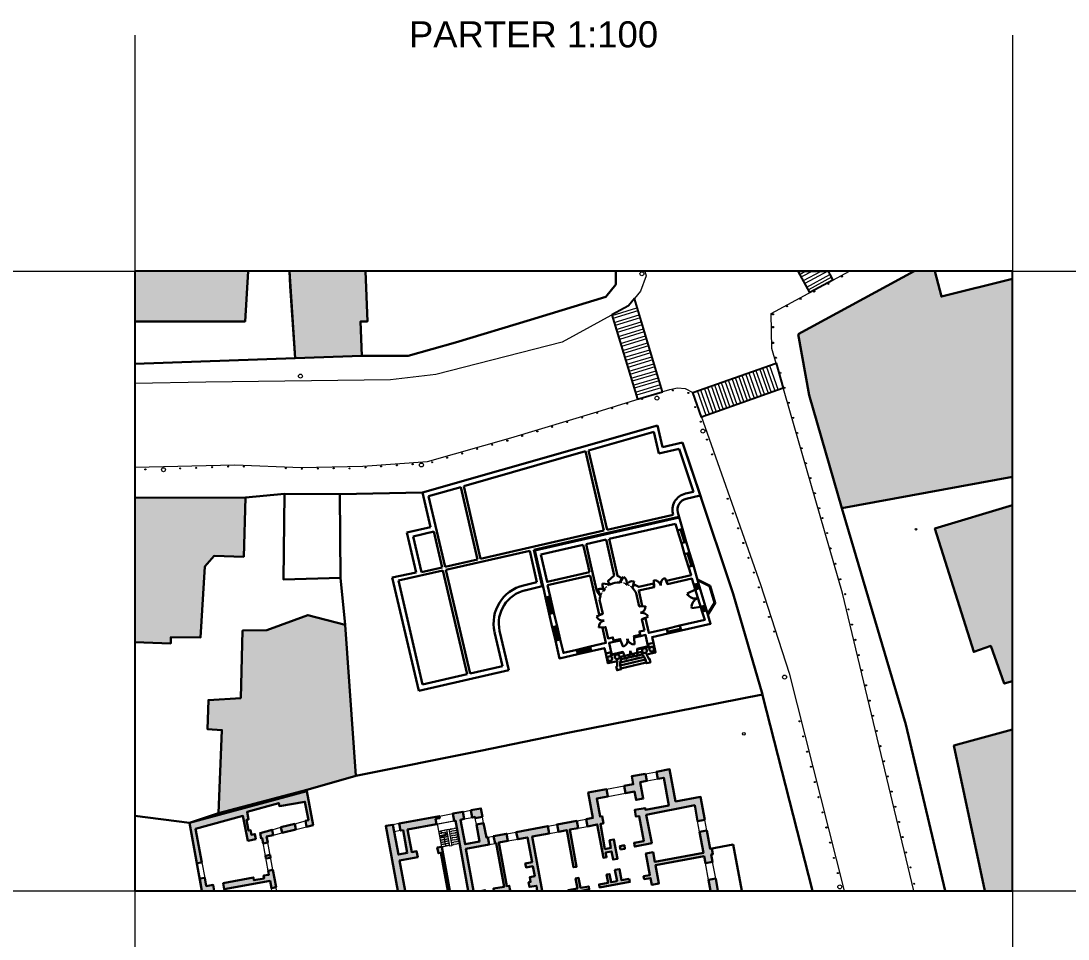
# Model space of a CAD drawing. Header units: metres. Extents: x 18 to 1339, y 13 to 503.
# Drawn here: x 895.6 to 995.9, y 350.1 to 438.1 of the extents above; entities that cross this region are included whole.
import ezdxf

# ---------------------------------------------------------------- set-up
doc = ezdxf.new("R2010")
doc.units = ezdxf.units.M
doc.header["$MEASUREMENT"] = 0
doc.linetypes.add('DASHED2', pattern=[0.375, 0.25, -0.125])
for name, color, linetype, lineweight in [('1_parcele', 5, 'Continuous', 30), ('cladiri', 1, 'Continuous', 30), ('hatch constr', 246, 'Continuous', 30), ('l.verde', 120, 'Continuous', 9), ('linie pereti rectorat', 1, 'Continuous', 18), ('Stalpi', 5, 'Continuous', 15), ('strazi', 7, 'Continuous', 13), ('tamplarii sit', 252, 'Continuous', 13), ('Treceri de pietoni', 253, 'Continuous', 9)]:
    doc.layers.add(name, color=color, linetype=linetype, lineweight=lineweight)
for name, color, linetype in [('contur piatra cubica', 147, 'Continuous'), ('SECTION-LINES', 4, 'Continuous'), ('Stalpi protectie pietoni', 250, 'Continuous')]:
    doc.layers.add(name, color=color, linetype=linetype)
doc.layers.add('deff', color=5, linetype='Continuous', plot=False)
doc.styles.get("Standard").update_dxf_attribs({"font": 'arial.ttf'})

msp = doc.modelspace()

# ---------------------------------------------------------------- hatches: boundary and pattern name
at = {"layer": 'hatch constr', "lineweight": 9, "transparency": 33554585}
h = msp.add_hatch(color=256, dxfattribs=at)
h.dxf.hatch_style = 1
h.paths.add_polyline_path([(928.63, 414.1), (921.34, 414.1), (921.89, 405.74), (928.27, 405.98), (928.15, 409.26), (928.82, 409.28)])
h.paths.add_polyline_path([(917.38, 414.1), (906.52, 414.1), (906.52, 409.27), (917.1, 409.27)])
h = msp.add_hatch(color=256, dxfattribs=at)
h.dxf.hatch_style = 1
h.paths.add_polyline_path([(990.62, 413.37), (983.81, 411.65), (983.19, 414.1), (981.2, 414.1), (970.09, 408.06), (971.13, 402.2), (974.26, 391.36), (990.62, 394.37)])
h.paths.add_polyline_path([(990.62, 391.66), (983.19, 389.42), (986.9, 377.59), (988.53, 378.16), (989.82, 374.55), (990.62, 374.79)])
h.paths.add_polyline_path([(990.62, 370.17), (985, 368.63), (987.98, 354.7), (990.62, 354.7)])
h = msp.add_hatch(color=256, dxfattribs=at)
h.dxf.hatch_style = 1
h.paths.add_polyline_path([(917.12, 392.4), (906.52, 392.37), (906.52, 378.53), (909.97, 378.4), (909.99, 379.02), (912.81, 378.96), (913.24, 385.79), (914.13, 386.8), (916.97, 386.71)])
at = {"layer": 'hatch constr', "transparency": 33554587}
h = msp.add_hatch(color=256, dxfattribs=at)
h.dxf.hatch_style = 1
h.paths.add_polyline_path([(926.68, 380.18), (923.11, 381.13), (919.18, 379.67), (916.85, 379.64), (916.68, 373.17), (913.58, 372.97), (913.49, 370.19), (914.87, 370.1), (914.56, 362.15), (923.14, 364.42), (927.71, 365.71)])
h.paths.add_polyline_path([(1025.78, 380.18), (1022.21, 381.13), (1018.28, 379.67), (1015.95, 379.64), (1015.78, 373.17), (1012.68, 372.97), (1012.59, 370.19), (1013.97, 370.1), (1013.66, 362.15), (1022.24, 364.42), (1026.81, 365.71)])
at = {"layer": 'hatch constr', "linetype": 'Continuous', "lineweight": 0, "transparency": 33554585}
h = msp.add_hatch(color=256, dxfattribs=at)
h.dxf.hatch_style = 1
h.paths.add_polyline_path([(952.27, 376.95, 1), (951.81, 376.95, 1)])
h.paths.add_polyline_path([(952.97, 377.12, 1), (952.51, 377.12, 1)])
h.paths.add_polyline_path([(955.13, 377.71, 1), (955.59, 377.71, 1)])
h.paths.add_polyline_path([(956.28, 377.86, 1), (955.82, 377.86, 1)])
at = {"layer": 'hatch constr', "transparency": 33554587}
h = msp.add_hatch(color=256, dxfattribs=at)
h.dxf.hatch_style = 1
h.paths.add_polyline_path([(931.26, 361.03), (930.57, 360.91), (931.72, 354.7), (932.43, 354.7), (931.9, 357.59), (933.63, 357.91), (933.52, 358.49), (933.07, 358.41), (932.67, 360.58), (935.44, 361.09), (935.34, 361.58), (935.75, 361.66), (935.71, 361.85), (931.87, 361.15), (932, 360.46), (932.23, 360.5), (932.63, 358.33), (931.79, 358.17)])
h.paths.add_polyline_path([(937.96, 362.27), (936.99, 362.09), (937.11, 361.4), (937.24, 361.42), (938.48, 354.7), (938.99, 354.7), (938.25, 358.72), (940.47, 359.14), (940.35, 359.82), (940.21, 359.8), (939.95, 361.17), (939.27, 361.04), (939.56, 359.42), (938.17, 359.16), (937.73, 361.51), (938.09, 361.58)])
h.paths.add_polyline_path([(939.69, 362.59), (938.73, 362.41), (938.86, 361.72), (939.13, 361.77), (939.15, 361.66), (939.84, 361.79)])
h.paths.add_polyline_path([(935.93, 358.92), (935.51, 358.85), (935.61, 358.29), (935.86, 358.34), (936.53, 354.7), (936.71, 354.7)])
h.paths.add_polyline_path([(942.15, 360.16), (940.91, 359.93), (941.04, 359.24), (941.15, 359.26), (941.92, 355.09), (940.88, 354.9), (940.92, 354.7), (942.45, 354.7), (942.48, 354.71), (942.4, 355.18), (942.17, 355.14), (941.4, 359.31), (942.28, 359.47)])
h.paths.add_polyline_path([(946.23, 360.2), (946.1, 360.89), (943.08, 360.33), (943.21, 359.64), (944.15, 359.81), (944.59, 357.44), (943.93, 357.32), (944.01, 356.93), (944.66, 357.05), (944.84, 356.09), (944.37, 356), (944.45, 355.55), (944.25, 355.52), (944.34, 355.06), (945, 355.18), (945.09, 354.7), (945.56, 354.7), (944.6, 359.9)])
h.paths.add_polyline_path([(948.87, 361.4), (946.98, 361.05), (947.11, 360.36), (947.91, 360.51), (948.56, 356.95), (948.86, 357), (948.2, 360.56), (949, 360.71)])
h.paths.add_polyline_path([(951.3, 361.84), (951.11, 361.81), (950.79, 363.54), (951.84, 363.74), (951.72, 364.43), (949.97, 364.11), (950.42, 361.68), (949.78, 361.56), (949.91, 360.87), (950.84, 361.05), (951.43, 357.86), (951.72, 357.91), (951.63, 358.36), (952.21, 358.47), (952.35, 357.69), (952.78, 357.77), (952.43, 359.62), (952.01, 359.54), (952.15, 358.8), (951.57, 358.7), (951.13, 361.1), (951.43, 361.16)])
h.paths.add_polyline_path([(954.95, 365.11), (955.59, 365.23), (955.46, 365.92), (954.14, 365.67), (954.28, 364.9), (953.42, 364.74), (953.54, 364.05), (954.41, 364.21), (954.56, 363.41), (955.24, 363.53)])
h.paths.add_polyline_path([(957.77, 366.34), (956.52, 366.11), (956.65, 365.43), (957.2, 365.53), (957.69, 362.88), (955.44, 362.46), (955.41, 362.62), (954.43, 362.44), (954.54, 361.81), (954.84, 361.86), (955.29, 359.45), (954.36, 359.28), (954.43, 358.93), (956.06, 359.25), (955.53, 361.99), (960.17, 362.89), (960.45, 361.37), (961.14, 361.5), (960.73, 363.7), (958.33, 363.26)])
h.paths.add_polyline_path([(961.32, 360.49), (960.63, 360.36), (961.01, 358.32), (956.36, 357.46), (956.19, 358.39), (955.5, 358.27), (955.88, 356.2), (955.27, 356.09), (955.33, 355.81), (955.94, 355.92), (956.06, 355.27), (956.74, 355.4), (956.42, 357.16), (961.07, 358.01), (961.19, 357.34), (961.88, 357.46), (961.75, 358.17), (961.91, 358.2), (961.81, 358.75), (961.65, 358.72)])
h.paths.add_polyline_path([(962.18, 355.86), (961.49, 355.73), (961.68, 354.7), (962.39, 354.7)])
h.paths.add_polyline_path([(952.96, 356.78), (952.53, 356.7), (952.73, 355.62), (952.16, 355.52), (952.01, 356.3), (951.73, 356.25), (951.87, 355.46), (951.01, 355.3), (951.06, 355.02), (953.96, 355.55), (953.9, 355.84), (953.16, 355.7)])
h.paths.add_polyline_path([(953.43, 359.06), (953.01, 358.98), (953.07, 358.65), (953.49, 358.72)])
h.paths.add_polyline_path([(950.07, 354.84), (950.02, 355.12), (949.23, 354.98), (949.05, 355.93), (948.76, 355.87), (948.94, 354.92), (948.06, 354.76), (948.07, 354.7), (949.35, 354.7)])
h = msp.add_hatch(color=256, dxfattribs=at)
h.dxf.hatch_style = 1
h.paths.add_polyline_path([(914.04, 355.26), (913.37, 355.14), (913.23, 355.95), (912.75, 355.86), (912.96, 354.7), (914.14, 354.7)])
h.paths.add_polyline_path([(919.49, 355.64), (919.62, 354.96), (920.06, 355.04), (919.75, 356.69), (919.31, 356.61), (919.38, 356.24), (918.86, 356.15), (918.91, 355.88), (917.94, 355.7), (917.89, 355.97), (914.98, 355.43), (915.09, 354.85)])
h.paths.add_polyline_path([(919.49, 358.13), (919.05, 358.05), (919.09, 357.79), (919.53, 357.87)], flags=17)
h.paths.add_polyline_path([(919.78, 360.04), (919.68, 360.55), (918.53, 360.22), (918.63, 359.72), (918.73, 359.74), (918.83, 359.23), (919.27, 359.31), (919.16, 359.89)], flags=17)
h.paths.add_polyline_path([(921.85, 361.11), (920.53, 360.79), (920.66, 360.26), (921.95, 360.58)], flags=17)
h.paths.add_polyline_path([(923, 364.26), (911.76, 361.21), (912.48, 357.33), (912.95, 357.42), (912.36, 360.64), (916.89, 361.88), (917.37, 359.49), (918.12, 359.63), (918.03, 360.13), (917.7, 360.07), (917.62, 360.5), (917.43, 360.46), (917.23, 361.49), (917.43, 361.53), (917.29, 362.25), (920.32, 363.11), (920.38, 362.82), (922.82, 363.23), (923.16, 361.46), (922.88, 361.39), (922.97, 360.83), (923.61, 360.98)])

# ---------------------------------------------------------------- linework, layer by layer
at = {"layer": '1_parcele'}
for points in [[(906.52, 405.2), (921.89, 405.74), (921.43, 412.65), (921.34, 414.1)], [(952.57, 414.1), (952.6, 413.95), (952.6, 412.81), (951.64, 411.64), (944.45, 409.44), (937.26, 407.25), (932.72, 405.98), (928.27, 405.98), (921.89, 405.74), (921.34, 414.1)], [(970.09, 408.06), (981.2, 414.1)], [(984.17, 354.7), (980.39, 370.63), (974.26, 391.36), (971.13, 402.2), (970.09, 408.06)], [(959.3, 396.8), (960.51, 393.19), (963.87, 383.15), (966.67, 373.51), (948.01, 369.84), (939.65, 368.11), (927.71, 365.71), (926.68, 380.18), (926.25, 384.68), (926.16, 392.72), (934.09, 392.88), (956.59, 399.31)], [(906.52, 392.37), (917.12, 392.4), (920.87, 392.73), (926.16, 392.72)], [(966.68, 373.46), (971.47, 354.7)], [(927.71, 365.71), (923.14, 364.42), (914.56, 362.15), (911.76, 361.21), (906.52, 361.88)], [(911.76, 361.21), (912.96, 354.7)]]:
    msp.add_lwpolyline(points, dxfattribs=at)
at = {"layer": 'cladiri'}
for p, q in [((958.89, 388.01), (958.51, 389.23)), ((959, 389.38), (959.36, 388.16)), ((959.2, 386.96), (959.58, 385.74)), ((960.04, 385.88), (959.67, 387.1)), ((960.1, 384.02), (960.89, 381.45)), ((960.23, 383.58), (960.68, 383.72)), ((961.31, 381.58), (960.54, 384.16)), ((946.24, 381.23), (945.89, 382.8)), ((946.69, 381.34), (946.33, 382.9)), ((960.75, 381.91), (961.17, 382.04)), ((946.53, 379.96), (946.82, 378.68)), ((946.99, 380.06), (947.29, 378.79)), ((957.49, 379.81), (958.75, 380.11)), ((957.6, 379.35), (958.86, 379.64)), ((948.87, 377.8), (950.15, 378.1)), ((948.97, 377.37), (950.25, 377.67))]:
    msp.add_line(p, q, dxfattribs=at)
at = {"layer": 'cladiri', "lineweight": 30}
for points in [[(917.38, 414.1), (917.1, 409.27), (906.52, 409.27)], [(970.09, 408.06), (981.2, 414.1)], [(983.19, 414.1), (983.81, 411.65), (983.81, 411.65), (990.62, 413.37)], [(990.62, 394.37), (974.26, 391.36), (971.13, 402.2), (970.09, 408.06)], [(958.66, 390.55), (951.55, 388.93)], [(958.68, 390.47), (951.57, 388.85)], [(958.11, 390.73), (951.78, 389.29)], [(958.54, 390.95), (959, 389.38), (958.51, 389.23), (958.32, 389.88)], [(951.48, 389.22), (939.66, 386.53)], [(951.46, 389.32), (951.46, 389.32)], [(958.32, 389.88), (951.99, 388.44)], [(951.55, 388.93), (944.76, 387.38)], [(951.57, 388.85), (944.85, 387.32)], [(951.68, 388.36), (949.77, 387.93)], [(944.37, 387.29), (936.33, 385.46)], [(945.06, 384.27), (944.37, 387.29)], [(945.56, 383.88), (944.76, 387.38)], [(945.74, 383.42), (944.85, 387.32)], [(949.49, 387.87), (945.42, 386.94)], [(959.36, 388.16), (958.89, 388.01), (959.2, 386.96), (959.67, 387.1), (959.36, 388.16)], [(939.37, 386.46), (936.26, 385.76)], [(945.42, 386.94), (946.02, 384.3), (950.09, 385.23)], [(933.48, 385.22), (931.2, 384.71)], [(936.04, 385.4), (931.78, 384.43)], [(935.97, 385.69), (933.99, 385.24)], [(960.04, 385.88), (959.58, 385.74), (959.82, 384.95), (957.48, 384.42), (957.56, 384.1), (959.91, 384.62), (960.1, 384.02), (960.54, 384.16), (960.04, 385.88)], [(931.2, 384.71), (933.73, 373.87)], [(931.31, 384.22), (931.31, 384.22)], [(931.78, 384.43), (934.1, 374.47)], [(946.33, 382.9), (945.89, 382.8), (945.74, 383.42)], [(946.08, 384), (946.33, 382.9)], [(946.24, 381.23), (946.69, 381.34), (946.99, 380.06)], [(946.99, 380.06), (946.53, 379.96), (946.24, 381.23)], [(958.75, 380.11), (958.86, 379.64), (961.69, 380.29), (961.31, 381.58), (960.89, 381.45), (961.13, 380.66), (958.75, 380.11)], [(955.37, 379.66), (955.12, 380.73), (955.44, 380.8), (955.76, 379.41), (957.49, 379.81), (957.6, 379.35), (956.09, 379.01), (956.21, 378.46), (955.66, 378.34), (955.46, 379.22), (954.98, 379.11), (954.88, 379.55), (955.36, 379.66)], [(950.15, 378.1), (950.25, 377.67), (951.52, 377.96), (951.64, 377.43), (952.17, 377.56), (951.97, 378.45), (952.43, 378.55), (952.33, 378.99), (951.87, 378.89), (951.63, 379.97), (951.33, 379.9), (951.66, 378.45), (950.15, 378.1)], [(961.65, 358.72), (963.85, 359.13), (964.67, 354.7)]]:
    msp.add_lwpolyline(points, dxfattribs=at)
at = {"layer": 'cladiri', "lineweight": 30, "flags": 128}
for points in [[(928.63, 414.1), (928.82, 409.28), (928.15, 409.26), (928.27, 405.98), (921.89, 405.74), (921.34, 414.1)], [(906.52, 378.53), (909.97, 378.4), (909.99, 379.02), (912.81, 378.96), (913.24, 385.79), (914.13, 386.8), (916.97, 386.71), (917.12, 392.4), (906.52, 392.37)], [(990.62, 374.79), (989.82, 374.55), (988.53, 378.16), (986.9, 377.59), (983.19, 389.42), (990.62, 391.66)], [(990.62, 370.17), (985, 368.63), (987.98, 354.7)]]:
    msp.add_lwpolyline(points, dxfattribs=at)
at = {"layer": 'cladiri'}
for points in [[(934.09, 392.88), (956.59, 399.31)], [(956.59, 399.31), (957.08, 397.23)], [(950, 396.91), (956.25, 398.69)], [(956.25, 398.69), (956.74, 396.61)], [(959.01, 397.68), (957.08, 397.23)], [(959.01, 397.68), (960.79, 392.37)], [(938.04, 393.49), (949.71, 396.82)], [(949.71, 396.82), (951.48, 389.22)], [(950, 396.91), (951.78, 389.29)], [(956.74, 396.61), (958.69, 397.07)], [(958.69, 397.07), (960.06, 392.95)], [(934.68, 392.53), (937.75, 393.4)], [(937.75, 393.4), (939.37, 386.46)], [(938.04, 393.49), (939.66, 386.53)], [(934.86, 389.56), (934.09, 392.88)], [(936.26, 385.76), (934.68, 392.53)], [(932.59, 389.03), (934.86, 389.56)], [(959.18, 388.1), (958.81, 389.32)], [(959.23, 388.12), (958.87, 389.34)], [(933.48, 385.22), (932.59, 389.03)], [(935.17, 389.12), (933.19, 388.66)], [(933.99, 385.24), (933.19, 388.66)], [(935.97, 385.69), (935.17, 389.12)], [(944.85, 387.32), (944.85, 387.32)], [(949.95, 385.85), (949.49, 387.87)], [(950.23, 385.91), (949.77, 387.93)], [(959.86, 385.82), (959.49, 387.05)], [(959.92, 385.84), (959.55, 387.07)], [(938.36, 375.45), (936.04, 385.4)], [(938.65, 375.52), (936.33, 385.46)], [(950.09, 385.23), (949.95, 385.85)], [(950.23, 385.91), (950.23, 385.91)], [(945.06, 384.27), (943.77, 383.97)], [(946.08, 384), (950.16, 384.93)], [(951.02, 381.17), (950.16, 384.93)], [(961.44, 381.14), (962.13, 382.29), (961.65, 383.93), (960.43, 384.55)], [(961.41, 381.22), (962.06, 382.3), (961.6, 383.89), (960.45, 384.48)], [(943.89, 383.49), (945.56, 383.88)], [(960.42, 383.64), (960.29, 384.08)], [(960.48, 383.66), (960.35, 384.1)], [(946.44, 381.28), (946.08, 382.85)], [(946.5, 381.29), (946.14, 382.86)], [(961.07, 381.51), (960.93, 381.97)], [(961.13, 381.52), (960.99, 381.98)], [(941.76, 376.23), (940.99, 379.5)], [(940.99, 379.5), (941.76, 376.23)], [(942.36, 375.85), (941.48, 379.62)], [(946.73, 380), (947.03, 378.72)], [(946.79, 380.02), (947.09, 378.74)], [(954.95, 379.24), (954.34, 379.11), (954.37, 378.98), (954.98, 379.11)], [(957.56, 379.53), (958.81, 379.82)], [(957.57, 379.47), (958.83, 379.76)], [(952.43, 378.55), (953.06, 378.69), (953.03, 378.82), (952.4, 378.68)], [(955.66, 378.34), (955.71, 378.14), (954.66, 377.9), (954.67, 377.84), (955.78, 378.09), (955.72, 378.35)], [(948.91, 377.62), (950.2, 377.91)], [(948.92, 377.56), (950.21, 377.85)], [(952.11, 377.54), (952.17, 377.27), (953.31, 377.53), (953.29, 377.59), (952.22, 377.34), (952.17, 377.56)], [(941.76, 376.23), (938.65, 375.52)], [(942.36, 375.85), (933.73, 373.87)], [(938.36, 375.45), (934.1, 374.47)]]:
    msp.add_lwpolyline(points, dxfattribs=at)
for points in [[(960.06, 392.95), (959.28, 392.77, 0.436738), (958.11, 390.73)], [(960.7, 392.6), (959.35, 392.28, 0.418231), (958.54, 390.95)]]:
    msp.add_lwpolyline(points, format="xyb", dxfattribs=at)
at = {"layer": 'cladiri', "lineweight": 30}
msp.add_lwpolyline([(951.99, 388.44), (952.77, 384.87), (953.2, 384.65), (953, 384.25, 0.13274), (952.06, 384.05), (952.06, 384.05), (951.85, 384.37), (952.44, 384.91), (951.68, 388.36)], format="xyb", dxfattribs=at)
at = {"layer": 'cladiri', "ltscale": 0.5, "flags": 128}
for points in [[(950.54, 388.1), (950.54, 388.11)], [(951.74, 388.08), (951.74, 388.08)], [(953.06, 377.12), (955.07, 377.6)], [(953.11, 376.89), (955.17, 377.35)], [(953.03, 376.28), (955.46, 376.85)], [(953.04, 376.57), (955.34, 377.11)], [(953.09, 376.01), (955.53, 376.57)]]:
    msp.add_lwpolyline(points, dxfattribs=at)
at = {"layer": 'cladiri'}
for points in [[(944.91, 387.01), (944.91, 387.01)], [(945.53, 386.45), (945.53, 386.45)]]:
    msp.add_lwpolyline(points, close=True, dxfattribs=at)
at = {"layer": 'cladiri', "linetype": 'Continuous', "lineweight": 30}
for points in [[(951.02, 381.17), (951.36, 381.25), (951.06, 382.57, -0.04789), (951.13, 382.92), (950.8, 383.43), (950.23, 385.91)], [(954.84, 381.95), (955.15, 382.02), (954.81, 383.49), (956.29, 383.81), (956.21, 384.14), (954.83, 383.83), (954.37, 384.06), (954.2, 383.72, -0.084787), (954.56, 383.21), (954.84, 381.95)]]:
    msp.add_lwpolyline(points, format="xyb", dxfattribs=at)
at = {"layer": 'cladiri', "linetype": 'Continuous'}
for points in [[(953.36, 384.8), (953, 384.25)], [(954.2, 383.72), (954.36, 384.36)], [(956.26, 384.46), (956.29, 383.81)], [(957.56, 384.1), (957.3, 384.69)], [(950.88, 383.59), (951.13, 382.92)], [(952.06, 384.05), (951.33, 384.16)], [(959.45, 383.18), (960.23, 383.58)], [(951.36, 381.25), (950.75, 381)], [(954.84, 381.95), (955.46, 381.98)], [(960.75, 381.91), (959.88, 381.8)], [(955.12, 380.73), (955.7, 380.97)], [(950.98, 379.94), (951.64, 379.97)], [(953.06, 378.69), (953.32, 378.07)], [(954.37, 378.98), (954.4, 378.31)], [(953.31, 377.53), (953.58, 376.88)], [(954.67, 377.84), (954.7, 377.14)]]:
    msp.add_lwpolyline(points, dxfattribs=at)
at = {"layer": 'cladiri', "lineweight": 30, "flags": 128}
msp.add_lwpolyline([(914.56, 362.15), (923.14, 364.42), (927.71, 365.71), (926.68, 380.18), (923.11, 381.13), (919.18, 379.67), (916.85, 379.64), (916.68, 373.17), (913.58, 372.97), (913.49, 370.19), (914.87, 370.1)], close=True, dxfattribs=at)
at = {"layer": 'cladiri', "lineweight": 30}
msp.add_lwpolyline([(947.29, 378.79), (946.82, 378.68), (947.21, 376.97), (948.97, 377.37), (948.87, 377.8), (947.59, 377.5)], close=True, dxfattribs=at)
at = {"layer": 'cladiri', "lineweight": 30, "ltscale": 0.5, "flags": 128}
for points in [[(956.21, 378.46), (956.42, 377.55), (955.54, 377.35), (955.6, 377.26), (955.76, 376.92), (955.84, 376.94), (955.92, 376.59), (955.54, 376.5), (955.46, 376.85), (955.34, 377.11), (955.17, 377.35), (955.07, 377.6)], [(953.06, 377.12), (953.11, 376.89), (953.04, 376.57), (953.03, 376.28), (953.11, 375.93), (952.73, 375.84), (952.65, 376.19), (952.74, 376.21), (952.74, 376.6), (952.76, 376.71), (951.85, 376.5), (951.64, 377.43)]]:
    msp.add_lwpolyline(points, dxfattribs=at)
at = {"layer": 'cladiri', "ltscale": 0.5, "const_width": 0.02, "flags": 128}
for points in [[(954.31, 376.29), (954.06, 377.36), (953.11, 376.89)], [(954.06, 377.36), (955.17, 377.35)]]:
    msp.add_lwpolyline(points, dxfattribs=at)
at = {"layer": 'cladiri', "linetype": 'Continuous', "lineweight": 30}
for centre in [(952.74, 377.12), (955.36, 377.71), (956.05, 377.86), (952.04, 376.95)]:
    msp.add_circle(centre, 0.23, dxfattribs=at)
at = {"layer": 'cladiri', "linetype": 'DASHED2', "lineweight": 5}
for start, end in [(45.1224, 86.9669), (117.2119, 164.0991)]:
    msp.add_arc((952.9, 382.41), 1.84, start, end, dxfattribs=at)
at = {"layer": 'cladiri', "linetype": 'Continuous'}
for centre, radius, start, end in [((953, 384.25), 0.657, 336.0446, 56.0446), ((954.2, 383.72), 0.657, 76.0446, 156.0446), ((956.29, 383.81), 0.65, 12.1563, 92.65), ((957.56, 384.1), 0.65, 112.7513, 192.4538), ((951.14, 382.91), 0.734, 51.1381, 110.3941), ((952.06, 384.05), 0.734, 171.1381, 231.1381), ((960.23, 383.58), 0.875, 207.189, 287.189), ((960.75, 381.91), 0.875, 107.189, 187.189), ((954.84, 381.95), 0.625, 283.2508, 3.1936), ((955.12, 380.73), 0.625, 22.8085, 102.7513), ((951.36, 381.25), 0.655, 202.3878, 282.3878), ((951.64, 379.97), 0.655, 102.3878, 182.3878), ((953.06, 378.69), 0.67, 292.7513, 12.3271), ((954.37, 378.98), 0.67, 192.3271, 272.7513), ((953.3, 377.53), 0.701, 292.7318, 12.695), ((954.67, 377.84), 0.7, 192.8076, 272.7513)]:
    msp.add_arc(centre, radius, start, end, dxfattribs=at)
at = {"layer": 'cladiri'}
for centre, radius, start, end in [((944.66, 380.32), 3.76, 103.6906, 192.5466), ((944.66, 380.32), 3.26, 102.5053, 192.5037), ((943.24, 379.49), 3.76, 102.5053, 102.5617), ((944.86, 380.37), 3.76, 193.7057, 193.7486)]:
    msp.add_arc(centre, radius, start, end, dxfattribs=at)
msp.add_3dface([(920.87, 392.73), (926.16, 392.72), (926.25, 384.68), (920.76, 384.55)], dxfattribs=at)
at = {"layer": 'contur piatra cubica'}
for points in [[(971.21, 412.04), (970.09, 414.1), (972.94, 414.1), (973.12, 413.77), (973.41, 413.24), (971.21, 412.04)], [(952.24, 409.89), (954.69, 401.81), (957.09, 402.53), (954.4, 411.47), (953.84, 410.77), (952.24, 409.89)], [(959.99, 402.46), (967.97, 405.27), (968.66, 402.86), (960.82, 400.1), (959.99, 402.46)]]:
    msp.add_lwpolyline(points, dxfattribs=at)
at = {"layer": 'deff', "lineweight": 9}
for points in [[(906.52, 436.71), (906.52, 330.01)], [(990.62, 436.71), (990.62, 330.01)], [(685.83, 414.1), (1339.21, 414.1)], [(685.83, 354.7), (1339.21, 354.7)]]:
    msp.add_lwpolyline(points, dxfattribs=at)
at = {"layer": 'l.verde'}
for centre, radius in [((981.37, 389.35), 0.0877), ((964.87, 369.74), 0.125)]:
    msp.add_circle(centre, radius, dxfattribs=at)
at = {"layer": 'linie pereti rectorat', "lineweight": 30}
for points in [[(961.14, 361.5), (960.45, 361.37), (960.17, 362.89), (955.53, 361.99), (956.06, 359.25), (954.43, 358.93), (954.36, 359.28), (955.29, 359.45), (954.84, 361.86), (954.54, 361.81), (954.43, 362.44), (955.41, 362.62), (955.44, 362.46), (957.69, 362.88), (957.2, 365.53), (956.65, 365.43), (956.52, 366.11), (957.77, 366.34), (958.33, 363.26), (960.73, 363.7)], [(955.46, 365.92), (954.14, 365.67), (954.28, 364.9), (953.42, 364.74), (953.54, 364.05), (954.41, 364.21), (954.56, 363.41), (955.24, 363.53), (954.95, 365.11), (955.59, 365.23)], [(912.95, 357.42), (912.48, 357.33), (911.76, 361.21), (923, 364.26), (923.61, 360.98), (922.97, 360.83), (922.88, 361.39), (923.16, 361.46), (922.82, 363.23), (920.38, 362.82), (920.32, 363.11), (917.29, 362.25), (917.43, 361.53), (917.23, 361.49), (917.43, 360.46), (917.62, 360.5), (917.7, 360.07), (918.03, 360.13), (918.12, 359.63), (917.37, 359.49), (916.89, 361.88), (912.36, 360.64)], [(951.84, 363.74), (951.72, 364.43), (949.97, 364.11), (950.42, 361.68), (949.78, 361.56), (949.91, 360.87), (950.84, 361.05), (951.43, 357.86), (951.72, 357.91), (951.63, 358.36), (952.21, 358.47), (952.35, 357.69), (952.78, 357.77), (952.43, 359.62), (952.01, 359.54), (952.15, 358.8), (951.57, 358.7), (951.13, 361.1), (951.43, 361.16), (951.3, 361.84), (951.11, 361.81), (950.79, 363.54)], [(939.15, 361.66), (939.13, 361.77), (938.86, 361.72), (938.73, 362.41), (939.69, 362.59), (939.84, 361.79)], [(949, 360.71), (948.87, 361.4), (946.98, 361.05), (947.11, 360.36), (947.91, 360.51), (948.56, 356.95), (948.86, 357), (948.2, 360.56)], [(919.78, 360.04), (919.16, 359.89), (919.27, 359.31), (918.83, 359.23), (918.73, 359.74), (918.63, 359.72), (918.53, 360.22), (919.68, 360.55), (919.68, 360.55)], [(921.95, 360.58), (920.66, 360.26), (920.53, 360.79), (921.85, 361.11)], [(961.32, 360.49), (960.63, 360.36), (961.01, 358.32), (956.36, 357.46), (956.19, 358.39), (955.5, 358.27), (955.88, 356.2), (955.27, 356.09), (955.33, 355.81), (955.94, 355.92), (956.06, 355.27), (956.74, 355.4), (956.42, 357.16), (961.07, 358.01), (961.19, 357.34), (961.88, 357.46), (961.75, 358.17), (961.91, 358.2), (961.81, 358.75), (961.65, 358.72)], [(919.09, 357.79), (919.53, 357.87), (919.49, 358.13), (919.05, 358.05)], [(953.07, 358.65), (953.01, 358.98), (953.43, 359.06), (953.49, 358.72)], [(914.98, 355.43), (915.09, 354.85), (919.49, 355.64), (919.62, 354.96), (920.06, 355.04), (919.75, 356.69), (919.31, 356.61), (919.38, 356.24), (918.86, 356.15), (918.91, 355.88), (917.94, 355.7), (917.89, 355.97)], [(953.9, 355.84), (953.96, 355.55), (951.06, 355.02), (951.01, 355.3), (951.87, 355.46), (951.73, 356.25), (952.01, 356.3), (952.16, 355.52), (952.73, 355.62), (952.53, 356.7), (952.96, 356.78), (953.16, 355.7)]]:
    msp.add_lwpolyline(points, close=True, dxfattribs=at)
for points in [[(938.99, 354.7), (938.25, 358.72), (940.47, 359.14), (940.35, 359.82), (940.21, 359.8), (939.95, 361.17), (939.27, 361.04), (939.56, 359.42), (938.17, 359.16), (937.73, 361.51), (938.09, 361.58), (937.96, 362.27), (936.99, 362.09), (937.11, 361.4), (937.24, 361.42), (938.48, 354.7)], [(931.72, 354.7), (930.57, 360.91), (931.26, 361.03), (931.79, 358.17), (932.63, 358.33), (932.23, 360.5), (932, 360.46), (931.87, 361.15), (935.71, 361.85), (935.75, 361.66), (935.34, 361.58), (935.44, 361.09), (932.67, 360.58), (933.07, 358.41), (933.52, 358.49), (933.63, 357.91), (931.9, 357.59), (932.43, 354.7)], [(942.45, 354.7), (942.48, 354.71), (942.4, 355.18), (942.17, 355.14), (941.4, 359.31), (942.28, 359.47), (942.15, 360.16), (940.91, 359.93), (941.04, 359.24), (941.15, 359.26), (941.92, 355.09), (940.88, 354.9), (940.92, 354.7)], [(945.56, 354.7), (944.6, 359.9), (946.23, 360.2), (946.1, 360.89), (943.08, 360.33), (943.21, 359.64), (944.15, 359.81), (944.59, 357.44), (943.93, 357.32), (944.01, 356.93), (944.66, 357.05), (944.84, 356.09), (944.37, 356), (944.45, 355.55), (944.25, 355.52), (944.34, 355.06), (945, 355.18), (945.09, 354.7)], [(936.53, 354.7), (935.86, 358.34), (935.61, 358.29), (935.51, 358.85), (935.93, 358.92), (936.71, 354.7)], [(912.96, 354.7), (912.75, 355.86), (913.23, 355.95), (913.37, 355.14), (914.04, 355.26), (914.14, 354.7)], [(949.35, 354.7), (950.07, 354.84), (950.02, 355.12), (949.23, 354.98), (949.05, 355.93), (948.76, 355.87), (948.94, 354.92), (948.06, 354.76), (948.07, 354.7)], [(962.39, 354.7), (962.18, 355.86), (961.49, 355.73), (961.68, 354.7)], [(940.1, 354.7), (940.09, 354.76), (939.81, 354.7)]]:
    msp.add_lwpolyline(points, dxfattribs=at)
at = {"layer": 'linie pereti rectorat'}
msp.add_lwpolyline([(936.5, 360.11), (935.66, 360.39)], dxfattribs=at)
at = {"layer": 'SECTION-LINES'}
msp.add_lwpolyline([(906.52, 354.7), (990.62, 354.7), (990.62, 414.1), (906.52, 414.1)], close=True, dxfattribs=at)
at = {"layer": 'Stalpi', "lineweight": 9}
for centre in [(955.11, 413.84), (922.4, 404.03), (956.55, 401.92), (960.95, 398.76), (909.28, 395.06), (933.99, 395.51), (968.78, 375.18), (974.07, 355.07)]:
    msp.add_circle(centre, 0.19, dxfattribs=at)
at = {"layer": 'Stalpi protectie pietoni', "lineweight": 9}
for points in [[(974.2, 413.61), (974.29, 413.66), (974.34, 413.57), (974.25, 413.52), (974.2, 413.61)], [(972.88, 412.89), (972.97, 412.94), (973.02, 412.85), (972.93, 412.8), (972.88, 412.89)], [(970.25, 411.46), (970.33, 411.51), (970.38, 411.42), (970.3, 411.37), (970.25, 411.46)], [(971.56, 412.18), (971.65, 412.22), (971.7, 412.14), (971.61, 412.09), (971.56, 412.18)], [(968.93, 410.74), (969.02, 410.79), (969.06, 410.7), (968.98, 410.66), (968.93, 410.74)], [(967.63, 410), (967.73, 410), (967.73, 409.9), (967.63, 409.9), (967.63, 410)], [(967.63, 408.77), (967.73, 408.77), (967.73, 408.67), (967.63, 408.67), (967.63, 408.77)], [(967.63, 407.27), (967.73, 407.27), (967.73, 407.17), (967.63, 407.17), (967.63, 407.27)], [(967.87, 405.83), (967.96, 405.85), (967.99, 405.76), (967.89, 405.73), (967.87, 405.83)], [(968.29, 404.39), (968.38, 404.41), (968.41, 404.32), (968.31, 404.29), (968.29, 404.39)], [(968.69, 402.94), (968.79, 402.97), (968.81, 402.87), (968.72, 402.85), (968.69, 402.94)], [(969.11, 401.5), (969.21, 401.53), (969.23, 401.43), (969.14, 401.41), (969.11, 401.5)], [(969.53, 400.06), (969.62, 400.09), (969.65, 399.99), (969.56, 399.97), (969.53, 400.06)], [(969.93, 398.62), (970.02, 398.64), (970.05, 398.55), (969.96, 398.52), (969.93, 398.62)], [(970.35, 397.16), (970.44, 397.19), (970.47, 397.09), (970.38, 397.07), (970.35, 397.16)], [(970.77, 395.72), (970.86, 395.75), (970.89, 395.65), (970.8, 395.63), (970.77, 395.72)], [(971.19, 394.28), (971.28, 394.31), (971.31, 394.21), (971.21, 394.19), (971.19, 394.28)], [(971.62, 392.84), (971.71, 392.87), (971.74, 392.78), (971.64, 392.75), (971.62, 392.84)], [(972.04, 391.4), (972.13, 391.43), (972.16, 391.34), (972.07, 391.31), (972.04, 391.4)]]:
    msp.add_lwpolyline(points, dxfattribs=at)
for centre in [(958.08, 402.66), (959.56, 402.42), (953.69, 401.39), (955.12, 401.84), (950.82, 400.51), (952.25, 400.95), (960.22, 401.06), (947.95, 399.62), (949.39, 400.06), (960.75, 399.66), (943.65, 398.29), (945.09, 398.73), (946.52, 399.17), (940.77, 397.45), (942.22, 397.84), (961.35, 397.95), (936.45, 396.21), (937.89, 396.61), (939.33, 397.05), (961.84, 396.53), (912.41, 395.24), (913.95, 395.3), (915.48, 395.36), (916.98, 395.36), (921.01, 395.2), (925.58, 395.2), (928.62, 395.28), (930.13, 395.38), (931.64, 395.48), (933.15, 395.58), (935.01, 395.77), (907.54, 395.09), (910.88, 395.18), (922.53, 395.15), (924.06, 395.17), (927.11, 395.18), (963.33, 392.27), (963.83, 390.86), (972.41, 390.42), (964.33, 389.44), (972.85, 388.98), (964.83, 388.03), (973.19, 387.52), (965.33, 386.61), (965.83, 385.2), (973.66, 386.04), (974.12, 384.56), (966.32, 383.78), (966.82, 382.37), (974.58, 383.13), (974.91, 381.67), (967.29, 380.95), (975.24, 380.21), (967.78, 379.54), (975.56, 378.75), (975.89, 377.29), (976.21, 375.84), (976.58, 374.39), (976.93, 372.92), (977.25, 371.47), (970.2, 370.94), (970.57, 369.49), (977.63, 370.02), (977.96, 368.56), (970.94, 368.03), (978.33, 367.11), (971.31, 366.58), (971.67, 365.12), (978.68, 365.66), (979.04, 364.21), (972.04, 363.67), (972.41, 362.21), (979.39, 362.75), (979.75, 361.29), (972.78, 360.76), (973.14, 359.31), (980.09, 359.84), (980.43, 358.37), (973.51, 357.85), (973.88, 356.4), (980.85, 356.94), (981.2, 355.37)]:
    msp.add_circle(centre, 0.05, dxfattribs=at)
at = {"layer": 'strazi', "flags": 128}
for points in [[(955.38, 414.1), (955.51, 413.64), (954.97, 412.18), (953.84, 410.77), (947.46, 407.27), (935.37, 404.19), (931.02, 403.66), (913.35, 403.46), (906.52, 403.31)], [(981.15, 354.7), (974.33, 383.23), (967.55, 406.69), (967.5, 410.03), (975, 414.1)], [(906.52, 395.29), (916.11, 395.53), (922.46, 395.27), (928.37, 395.39), (934.58, 395.85), (942.56, 398.12), (950.83, 400.61), (956.38, 402.34), (957.78, 402.74), (958.52, 402.9), (959.25, 402.84), (959.99, 402.46)], [(959.99, 402.46), (966.47, 384.06), (969.22, 375.54), (974.49, 354.7)]]:
    msp.add_lwpolyline(points, dxfattribs=at)
at = {"layer": 'tamplarii sit'}
for points in [[(955.46, 365.92), (956.52, 366.11)], [(955.59, 365.23), (956.65, 365.43)], [(951.72, 364.43), (953.42, 364.74)], [(951.84, 363.74), (953.54, 364.05)], [(937.96, 362.27), (938.73, 362.41)], [(921.85, 361.11), (922.88, 361.39)], [(931.87, 361.15), (931.26, 361.03)], [(935.44, 361.09), (937.11, 361.4)], [(935.93, 358.92), (935.53, 361.11), (937.24, 361.42), (937.64, 359.24)], [(935.71, 361.85), (936.99, 362.09)], [(938.09, 361.58), (938.86, 361.72)], [(939.27, 361.04), (939.15, 361.66)], [(939.95, 361.17), (939.84, 361.79)], [(948.87, 361.4), (949.78, 361.56)], [(960.63, 360.36), (960.45, 361.37)], [(961.32, 360.49), (961.14, 361.5)], [(919.68, 360.55), (920.53, 360.79)], [(919.78, 360.04), (920.66, 360.26)], [(921.95, 360.58), (922.97, 360.83)], [(932, 360.46), (931.39, 360.35)], [(942.15, 360.16), (943.08, 360.33)], [(946.1, 360.89), (946.98, 361.05)], [(946.23, 360.2), (947.11, 360.36)], [(949, 360.71), (949.91, 360.87)], [(919.31, 356.61), (918.82, 359.3)], [(919.75, 356.69), (919.27, 359.31)], [(936.32, 358.99), (936.12, 360.04), (935.78, 359.76), (936.54, 359.9), (936.12, 360.04)], [(940.35, 359.82), (940.91, 359.93)], [(940.47, 359.14), (941.04, 359.24)], [(942.28, 359.47), (943.21, 359.64)], [(912.48, 357.33), (912.75, 355.86)], [(912.95, 357.42), (913.23, 355.95)], [(961.49, 355.73), (961.19, 357.34)], [(962.18, 355.86), (961.88, 357.46)], [(919.66, 354.7), (919.62, 354.96)], [(920.12, 354.7), (920.06, 355.04)]]:
    msp.add_lwpolyline(points, dxfattribs=at)
at = {"layer": 'tamplarii sit', "linetype": 'DASHED2'}
for points in [[(935.66, 360.39), (935.66, 360.39), (936.43, 360.54), (936.43, 360.54)], [(935.7, 360.18), (935.7, 360.18), (936.46, 360.33), (936.46, 360.33)], [(936.61, 360.57), (936.61, 360.57), (937.37, 360.71), (937.37, 360.71)], [(936.65, 360.36), (936.65, 360.36), (937.41, 360.5), (937.41, 360.5)], [(936.69, 360.15), (936.69, 360.15), (937.45, 360.29), (937.45, 360.29)], [(936.72, 359.94), (936.72, 359.94), (937.49, 360.08), (937.49, 360.08)], [(936.76, 359.73), (936.76, 359.73), (937.53, 359.87), (937.53, 359.87)], [(936.8, 359.52), (936.8, 359.52), (937.56, 359.66), (937.56, 359.66)], [(936.84, 359.31), (936.84, 359.31), (937.6, 359.45), (937.6, 359.45)], [(936.88, 359.1), (936.88, 359.1), (937.64, 359.24), (937.64, 359.24)]]:
    msp.add_lwpolyline(points, close=True, dxfattribs=at)
at = {"layer": 'tamplarii sit'}
for points in [[(936.72, 358.96), (936.42, 360.57), (936.6, 360.61), (936.9, 359)], [(935.74, 359.97), (935.74, 359.97), (936.5, 360.11), (936.5, 360.11)], [(935.78, 359.76), (935.78, 359.76), (936.54, 359.9), (936.54, 359.9)], [(935.82, 359.55), (935.82, 359.55), (936.58, 359.69), (936.58, 359.69)], [(935.86, 359.34), (935.86, 359.34), (936.62, 359.48), (936.62, 359.48)], [(935.9, 359.13), (935.9, 359.13), (936.66, 359.27), (936.66, 359.27)], [(935.93, 358.92), (935.93, 358.92), (936.7, 359.06), (936.7, 359.06)]]:
    msp.add_lwpolyline(points, close=True, dxfattribs=at)
at = {"layer": 'Treceri de pietoni', "lineweight": 9}
for points in [[(970.26, 413.8), (970.81, 414.1)], [(971.44, 414.1), (970.4, 413.54), (970.26, 413.8)], [(970.59, 413.19), (972.28, 414.1)], [(972.91, 414.1), (970.73, 412.92), (970.59, 413.19)], [(970.92, 412.57), (973.12, 413.77), (973.26, 413.5), (971.07, 412.31), (970.92, 412.57)], [(952.25, 409.85), (954.64, 410.58), (954.73, 410.29), (952.34, 409.56), (952.25, 409.85)], [(952.45, 409.18), (954.85, 409.91), (954.93, 409.62), (952.54, 408.89), (952.45, 409.18)], [(952.66, 408.51), (955.05, 409.24), (955.14, 408.95), (952.75, 408.22), (952.66, 408.51)], [(952.86, 407.84), (955.25, 408.57), (955.34, 408.28), (952.95, 407.55), (952.86, 407.84)], [(953.07, 407.17), (955.46, 407.9), (955.54, 407.61), (953.15, 406.88), (953.07, 407.17)], [(953.27, 406.5), (955.66, 407.23), (955.75, 406.94), (953.36, 406.21), (953.27, 406.5)], [(953.47, 405.83), (955.86, 406.56), (955.95, 406.27), (953.56, 405.54), (953.47, 405.83)], [(953.68, 405.16), (956.07, 405.89), (956.16, 405.6), (953.76, 404.87), (953.68, 405.16)], [(953.88, 404.49), (956.27, 405.22), (956.36, 404.93), (953.97, 404.2), (953.88, 404.49)], [(954.08, 403.82), (956.48, 404.55), (956.56, 404.26), (954.17, 403.53), (954.08, 403.82)], [(965.36, 404.35), (966.19, 401.99), (965.91, 401.89), (965.08, 404.25), (965.36, 404.35)], [(966.02, 404.58), (966.85, 402.23), (966.57, 402.13), (965.74, 404.49), (966.02, 404.58)], [(966.68, 404.82), (967.51, 402.46), (967.23, 402.36), (966.4, 404.72), (966.68, 404.82)], [(967.34, 405.05), (968.17, 402.69), (967.89, 402.59), (967.06, 404.95), (967.34, 405.05)], [(954.29, 403.15), (956.68, 403.88), (956.77, 403.59), (954.38, 402.86), (954.29, 403.15)], [(962.72, 403.42), (963.55, 401.06), (963.26, 400.96), (962.43, 403.32), (962.72, 403.42)], [(963.38, 403.66), (964.21, 401.3), (963.92, 401.2), (963.09, 403.56), (963.38, 403.66)], [(964.04, 403.89), (964.87, 401.53), (964.58, 401.43), (963.75, 403.79), (964.04, 403.89)], [(964.7, 404.12), (965.53, 401.76), (965.24, 401.66), (964.41, 404.02), (964.7, 404.12)], [(954.49, 402.48), (956.88, 403.21), (956.97, 402.92), (954.58, 402.2), (954.49, 402.48)], [(960.74, 402.73), (961.57, 400.37), (961.28, 400.27), (960.45, 402.63), (960.74, 402.73)], [(961.4, 402.96), (962.23, 400.6), (961.94, 400.5), (961.11, 402.86), (961.4, 402.96)], [(962.06, 403.19), (962.89, 400.83), (962.6, 400.73), (961.77, 403.09), (962.06, 403.19)]]:
    msp.add_lwpolyline(points, dxfattribs=at)

# ---------------------------------------------------------------- texts
at = {"layer": 'l.verde', "insert": (932.79, 438.04), "char_height": 2.5, "attachment_point": 1}
msp.add_mtext_dynamic_manual_height_columns('PARTER 1:100', width=34.9602, gutter_width=1, heights=[0], dxfattribs=at)

doc.saveas('drawing.dxf')
